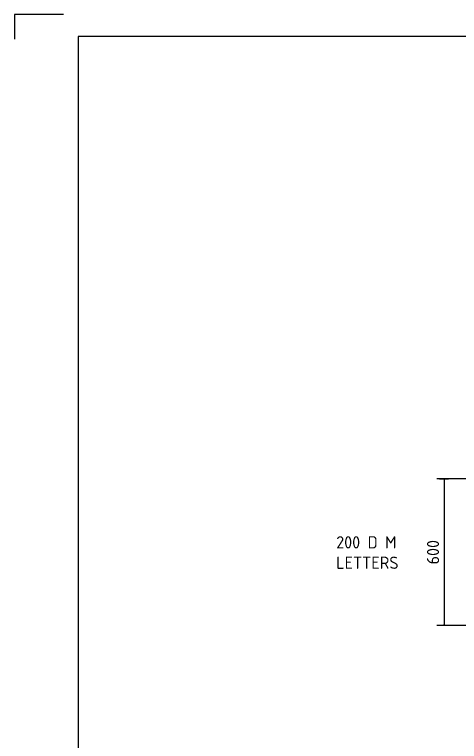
# Model space of a CAD drawing. Header units: millimetres. Extents: x 0 to 420, y 0 to 297.
# Drawn here: x 0 to 90.9, y 148.5 to 297 of the extents above; entities that cross this region are included whole.
import ezdxf
from ezdxf.enums import TextEntityAlignment as Align

# ---------------------------------------------------------------- set-up
doc = ezdxf.new("R2010")
doc.units = ezdxf.units.MM
doc.header["$MEASUREMENT"] = 0
for name, color, linetype in [('comments', 4, 'Continuous'), ('L35', 3, 'Continuous'), ('T25', 1, 'Continuous'), ('TBLK18', 4, 'Continuous'), ('TBLK25', 1, 'Continuous'), ('TBLK35', 3, 'Continuous'), ('TBLK50', 7, 'Continuous')]:
    doc.layers.add(name, color=color, linetype=linetype)
doc.styles.add('ISO', font='iso3098b.shx')
doc.dimstyles.new('SIGNSDIM', dxfattribs={"dimtxt": 2.5, "dimasz": 0.2, "dimexe": 1.5, "dimexo": 2, "dimgap": 1, "dimtad": 1, "dimdec": 4, "dimlfac": 20, "dimrnd": 1, "dimdsep": 46, "dimtxsty": 'ISO', "dimblk": 'SGNDIM', "dimcen": 2.5, "dimse2": 1, "dimadec": 0, "dimazin": 0, "dimtfac": 1, "dimtdec": 4, "dimtix": 1, "dimtmove": 0, "dimatfit": 3, "dimldrblk": 'SGNDIM', "dimfxl": 1, "dimtolj": 1, "dimtzin": 0, "dimarcsym": 0})

# ---------------------------------------------------------------- blocks, each defined once
blk = doc.blocks.new('A3BBLK')
at = {"layer": 'TBLK25'}
for p, q in [((10, 297), (0, 297)), ((0, 297), (0, 292))]:
    blk.add_line(p, q, dxfattribs=at)
at = {"layer": 'TBLK50'}
for p, q in [((415.5, 292.5), (13, 292.5)), ((13, 292.5), (13, 4.5))]:
    blk.add_line(p, q, dxfattribs=at)
blk = doc.blocks.new('a3_in_vtblk std dwg')
blk.add_blockref('A3BBLK', (0, 0))
at = {"layer": 'TBLK18', "style": 'ISO'}
blk.add_attdef('MR_DIRECTORATE', text='', height=1.5, dxfattribs=at).set_placement((381.5, 68.12), align=Align.CENTER)
for tag, p in [('STREET_NAME', (355.51, 62.1)), ('SUBURB_POSTCODE', (388.49, 62.1)), ('TELEPHONE_NO.', (368.31, 59.84)), ('FAX_NO.', (393.56, 59.84))]:
    blk.add_attdef(tag, p, '', height=1.5, dxfattribs=at)
at = {"layer": 'TBLK25', "style": 'ISO'}
for tag, height, p in [('MR_BRANCH', 2, (381.5, 65.2)), ('ROAD_SECTION', 1.75, (384.5, 29.16)), ('SLK', 1.75, (384.5, 26.11)), ('CHAINAGE', 1.75, (384.5, 19.21))]:
    blk.add_attdef(tag, text='', height=height, dxfattribs=at).set_placement(p, align=Align.CENTER)
for tag, p, height in [('FILE_NUMBER', (371.77, 54.24), 2.5), ('DESIGNED_/_DRAWN', (371.77, 49.49), 2), ('VERIFIED', (371.77, 44.49), 2), ('APPROVED', (371.77, 39.49), 2), ('LOCAL_AUTHORITY', (370.48, 16.73), 1.25)]:
    blk.add_attdef(tag, p, '', height=height, dxfattribs=at)
at = {"layer": 'TBLK35', "style": 'ISO', "width": 0.9}
for tag, p in [('ROAD_PROJECT&NUMBER', (384.5, 32.23)), ('DRAWING_DESCRIPTION', (384.5, 22.29))]:
    blk.add_attdef(tag, text='', height=2.5, dxfattribs=at).set_placement(p, align=Align.CENTER)
at = {"layer": 'TBLK50', "style": 'ISO'}
blk.add_attdef('MRWA_DRG_NUMBER', (356.29, 6.08), '', height=5, dxfattribs=at)
blk = doc.blocks.new('blk3des')
at = {"layer": 'comments', "style": 'ISO'}
for s, p in [('200 D M', (0, 0)), ('LETTERS', (0, -4.17))]:
    blk.add_text(s, height=2.5, dxfattribs=at).set_placement(p)
blk = doc.blocks.new('SGNDIM')
for p, q in [((0, 0), (-1, 0)), ((0, 4.5), (0, -4.5))]:
    blk.add_line(p, q)
blk = doc.blocks.new('*D47')
at = {"layer": 'DEFPOINTS', "color": 0, "transparency": 16777216}
for p in [(115.79, 202.16), (87.79, 172.16), (115.79, 172.16)]:
    blk.add_point(p, dxfattribs=at)
at = {"layer": 'T25', "color": 0, "lineweight": -2, "transparency": 16777216}
for p, q in [((113.79, 202.16), (86.29, 202.16)), ((87.79, 201.96), (87.79, 172.36)), ((113.79, 172.16), (86.29, 172.16))]:
    blk.add_line(p, q, dxfattribs=at)
at = {"layer": 'T25', "color": 0, "lineweight": -2, "transparency": 16777216, "xscale": 0.2, "yscale": 0.2, "zscale": 0.2}
for p, rotation in [((87.79, 202.16), 90), ((87.79, 172.16), 270)]:
    blk.add_blockref('SGNDIM', p, dxfattribs=dict(at, rotation=rotation))
at = {"layer": 'T25', "color": 0, "transparency": 16777216, "insert": (85.54, 187.16), "char_height": 2.5, "attachment_point": 5, "rotation": 90, "style": 'ISO'}
blk.add_mtext('\\A1;600', dxfattribs=at)

msp = doc.modelspace()

# ---------------------------------------------------------------- block references
msp.add_blockref('a3_in_vtblk std dwg', (0.0000004, -0.0000002))
at = {"layer": 'L35'}
msp.add_blockref('blk3des', (65.7538872, 187.9295496), dxfattribs=at)

# ---------------------------------------------------------------- dimensions: what is measured, and where the dimension line sits
at = {"layer": 'T25'}
dim = msp.add_linear_dim(base=(87.7923883, 172.164601), p1=(115.7923883, 202.164601), p2=(115.7923883, 172.164601), angle=90, dimstyle='SIGNSDIM', override={"dimse2": 0}, dxfattribs=at)
dim.commit()
dim.dimension.update_dxf_attribs({"geometry": '*D47', "text_midpoint": (85.5423883, 187.164601)})

doc.saveas('drawing.dxf')
